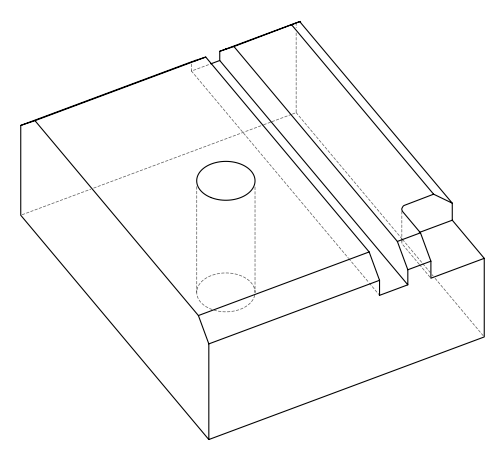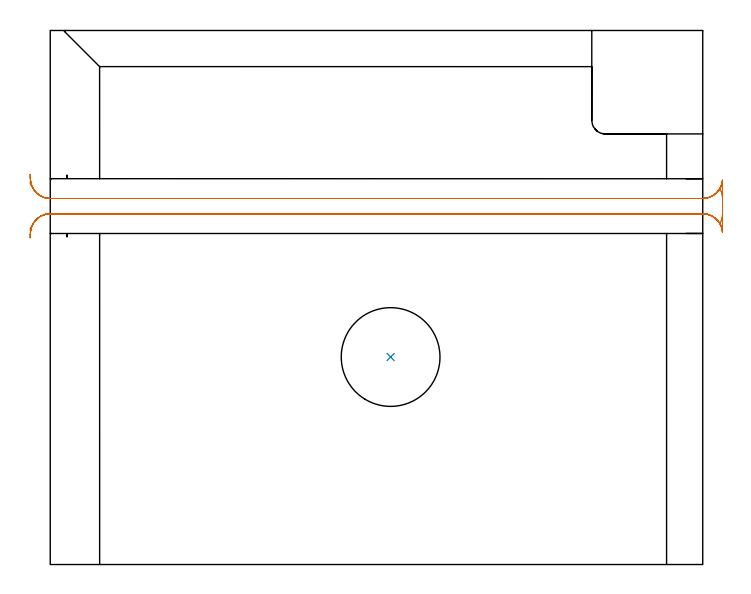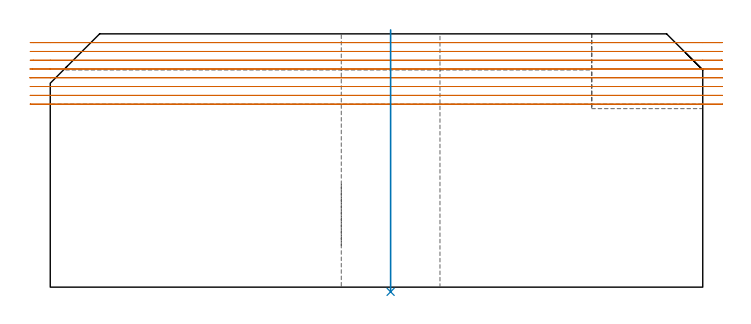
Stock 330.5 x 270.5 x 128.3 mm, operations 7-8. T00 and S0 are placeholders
(PLAN: 8 operations, 3 tool changes, 69 min)
(1 AREA_MILL | FG_CHAMFER_SURFACE | UGT0205_001 | 12.5 min | 55000 mm3)
(2 AREA_MILL_1 | FG_CHAMFER_SURFACE_1 | UGT0205_001 | 9.67 min | 29370 mm3)
(3 AREA_MILL_2 | FG_CHAMFER_SURFACE_2 | UGT0205_001 | 5.37 min | 26019 mm3)
(4 AREA_MILL_3 | FG_CHAMFER_SURFACE_3 | UGT0205_001 | 1.54 min | 6380 mm3)
(5 AREA_MILL_4 | FG_CHAMFER_SURFACE_4 | UGT0205_001 | 14.76 min | 44098 mm3)
(6 MILL_CORNER_NOTCH_RECTANGULAR | CORNER_NOTCH_RECTANGULAR | NXT0201_011 | Follow Part, ap 3, ae 75% | 12.6 min | 108658 mm3)
(7 MILL_RECTANGULAR_SLOT | SLOT_RECTANGULAR | UGT0201_094 | Follow Part, ap 5, ae 75% | 12.01 min | 318156 mm3)
(8 INDEXABLE_INSERT_DRILL_THROUGH_HOLE_FROM_SOLID | STEP1HOLE | NXT0302_038 | 0.53 min | 251859 mm3)
(TOOL UGT0205_001 | Chamfer Mill 20 x 3 x 45 deg. | D20 FL50 Z2)
(TOOL NXT0201_011 | ENDMILL 12mm [2P460-1200-NA 1630] | D12 FL38 Z6)
(TOOL UGT0201_094 | End mill 20 mm | D20 FL38 Z4)
(TOOL NXT0302_038 | Index. Insert Drill 50mm [880-D5000L50-04] | D50 PA176 FL200 Z2)
(OP 7 MILL_RECTANGULAR_SLOT)
G17 G21 G94 G90
T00 M6
G54
G17 G0 G90 X-10.16 Y170.102 S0 M3
G43 Z138.3 H0
Z123.85
G94 G1 X-8.66 Y172.7 F250.
G2 X0. Y177.7 R10. F500.
G1 X330.5
G2 X339.16 Y172.7 R10.
G3 X340.5 Y177.703 R10.
G1 Y185.4
G3 X339.16 Y190.4 R10.
G2 X330.5 Y185.4 R10.
G1 X0.
G2 X-8.661 Y190.4 R10.
G1 X-10.16 Y192.999 F250.
G0 Y170.102 Z119.4
G1 X-8.66 Y172.7
G2 X0. Y177.7 R10. F500.
G1 X330.5
G2 X339.162 Y172.697 R10.
G3 X340.5 Y177.703 R10.
G1 Y185.407
G3 X339.162 Y190.403 R10.
G2 X330.5 Y185.4 R10.
G1 X0.
G2 X-8.661 Y190.4 R10.
G1 X-10.16 Y192.999 F250.
G0 Y170.102 Z114.95
G1 X-8.66 Y172.7
G2 X0. Y177.7 R10. F500.
G1 X330.5
G2 X339.978 Y170.889 R10.
G1 X340.006 Y170.88
G3 X340.5 Y173.983 R10.
G1 Y189.116
G3 X340.006 Y192.22 R10.
G1 X339.978 Y192.21
G2 X330.5 Y185.4 R10.
G1 X0.
G2 X-8.661 Y190.4 R10.
G1 X-10.16 Y192.999 F250.
G0 X-10.32 Y169.279 Z110.5
G1 X-9.034 Y171.989
G2 X0. Y177.7 R10. F500.
G1 X330.5
G2 X340.458 Y168.617 R10.
G1 X340.488 Y168.615
G3 X340.5 Y169.108 R10.
G1 Y193.956
G3 X340.487 Y194.472 R10.
G1 X340.457 Y194.471
G2 X330.5 Y185.4 R10.
G1 X0.
G2 X-9.034 Y191.111 R10.
G1 X-10.32 Y193.821 F250.
G0 X-10.404 Y166.834 Z106.05
G1 X-9.784 Y169.769
G2 X0. Y177.7 R10. F500.
G1 X330.5
G2 X340.47 Y168.474 R10.
G1 X340.5
Y194.626
X340.47
G2 X330.5 Y185.4 R10.
G1 X0.
G2 X-9.782 Y193.325 R10.
G1 X-10.405 Y196.26 F250.
G0 X-10.202 Y165.483 Z101.6
G1 X-9.97 Y168.474
G2 X0. Y177.7 R10. F500.
G1 X330.5
G2 X340.47 Y168.474 R10.
G1 X340.5
Y194.626
X340.47
G2 X330.5 Y185.4 R10.
G1 X0.
G2 X-9.97 Y194.626 R10.
G1 X-10.202 Y197.617 F250.
G0 Y165.483 Z97.15
G1 X-9.97 Y168.474
G2 X0. Y177.7 R10. F500.
G1 X330.5
G2 X340.47 Y168.474 R10.
G1 X340.5
Y194.626
X340.47
G2 X330.5 Y185.4 R10.
G1 X0.
G2 X-9.97 Y194.626 R10.
G1 X-10.202 Y197.617 F250.
G0 Y165.483 Z92.7
G1 X-9.97 Y168.474
G2 X0. Y177.7 R10. F500.
G1 X330.5
G2 X340.47 Y168.474 R10.
G1 X340.5
Y194.626
X340.47
G2 X330.5 Y185.4 R10.
G1 X0.
G2 X-9.97 Y194.626 R10.
G1 X-10.202 Y197.617 F250.
G0 Z138.3
M5
M2
(OP 8 INDEXABLE_INSERT_DRILL_THROUGH_HOLE_FROM_SOLID)
G17 G21 G94 G90
T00 M6
G54
G17 G0 G90 X172.4 Y105.1 S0 M3
G43 Z138.3 H1
G94 G81 G98 Z-2.373 F250. R130.3
G80
M5
M2
